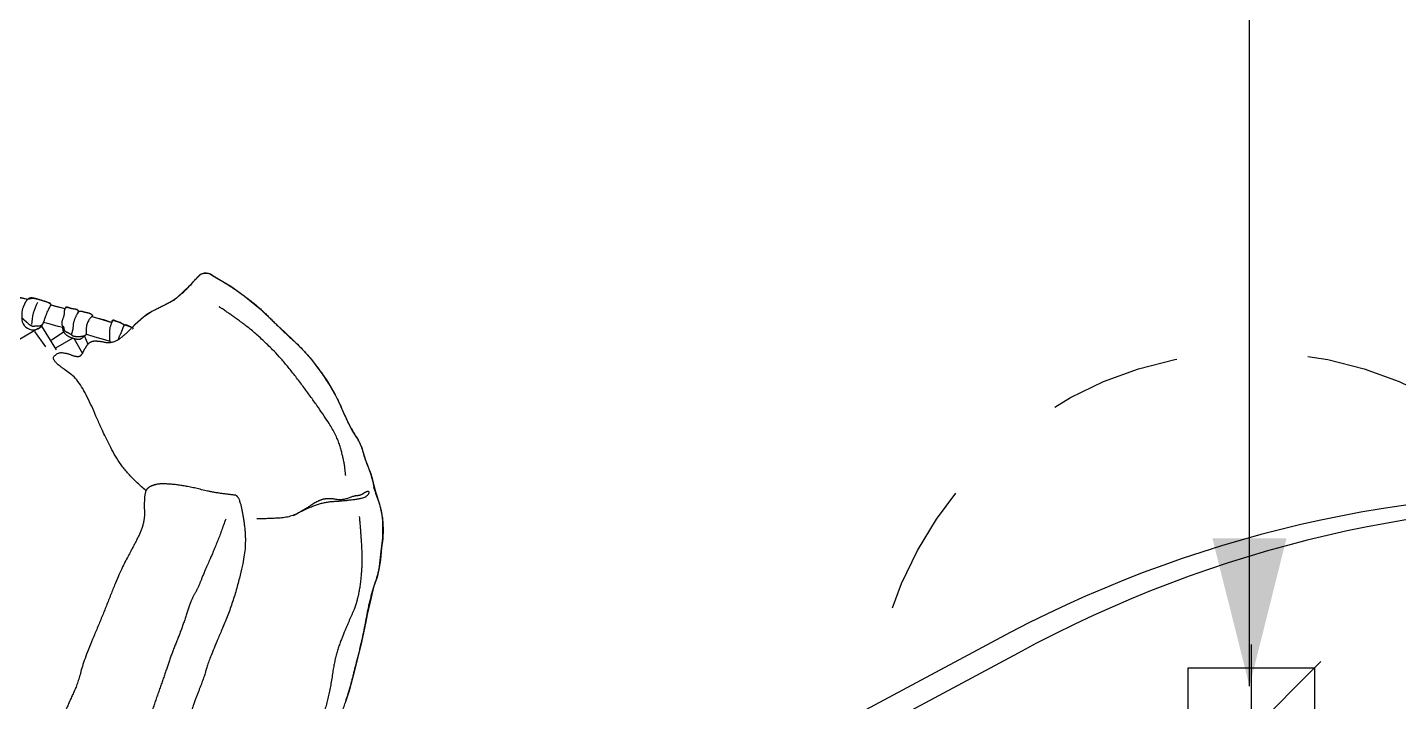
# Model space of a CAD drawing. Extents: x -14.2 to 52.3, y 2.5 to 90.9.
# Drawn here: x 26.593 to 28.76, y 29.372 to 30.438 of the extents above; entities that cross this region are included whole.
import ezdxf

# ---------------------------------------------------------------- set-up
doc = ezdxf.new("R2010")
doc.units = 0
for name, pattern in [('HIDDEN', [0.375, 0.25, -0.125]), ('limpo_PINI-PSG-PE-0102-LAZ-R00$0$HIDDEN', [0.375, 0.25, -0.125]), ('LINE-DASHED_1', [0.41664, 0.20828, -0.20836])]:
    doc.linetypes.add(name, pattern=pattern)
for name, color, linetype in [('COPA GERAL', 118, 'HIDDEN'), ('FOR_CONTROL', 2, 'Continuous'), ('LEGENDA', 2, 'Continuous'), ('limpo_PINI-PSG-PE-0102-LAZ-R00$0$PA_EXTE_3', 3, 'Continuous'), ('limpo_PINI-PSG-PE-0102-LAZ-R00$0$PA_MOBI', 1, 'Continuous'), ('limpo_PINI-PSG-PE-0102-LAZ-R00$0$PA_PROJ_S_AUX', 212, 'limpo_PINI-PSG-PE-0102-LAZ-R00$0$HIDDEN'), ('PLANTIO1', 2, 'Continuous'), ('XR_ARQT', 7, 'Continuous')]:
    doc.layers.add(name, color=color, linetype=linetype)
doc.layers.add('PA_VEGE_AUX2', color=6, linetype='Continuous', plot=False)

# ---------------------------------------------------------------- blocks, each defined once
blk = doc.blocks.new('limpo_PINI-PSG-PE-0102-LAZ-R00$0$Grupo-445-1')
for p, q in [((57.8756, 17.7266), (57.8759, 17.7269)), ((57.8135, 17.6615), (57.8136, 17.6616)), ((57.8516, 17.6535), (57.8656, 17.6524)), ((57.8312, 17.6277), (57.8341, 17.6041)), ((57.8463, 17.6355), (57.8483, 17.6042)), ((57.8481, 17.6373), (57.875, 17.6382)), ((57.8071, 17.5999), (57.851, 17.604)), ((57.8082, 17.5935), (57.8103, 17.5594)), ((57.8097, 17.5861), (57.8391, 17.5912))]:
    blk.add_line(p, q)
at = {"flags": 128}
for points in [[(57.8735, 17.7267), (57.871, 17.7337), (57.8664, 17.7508), (57.8646, 17.7658), (57.8645, 17.787), (57.8645, 17.8063), (57.8596, 17.8245), (57.8556, 17.8378), (57.8511, 17.8496), (57.8471, 17.8619), (57.8479, 17.8675), (57.8515, 17.8736), (57.8571, 17.8775), (57.885, 17.8956), (57.9084, 17.9077), (57.9382, 17.9212), (57.9655, 17.9305), (57.9888, 17.9391), (58.0072, 17.9456), (58.0269, 17.9522), (58.0461, 17.9574), (58.0654, 17.9606), (58.0768, 17.9626), (58.0888, 17.964), (58.1116, 17.9655), (58.1282, 17.9655), (58.1445, 17.9647), (58.1563, 17.9642), (58.1644, 17.9641), (58.1747, 17.9641), (58.1812, 17.9648), (58.1866, 17.9654), (58.1928, 17.9659), (58.2004, 17.9659), (58.2069, 17.9653), (58.2128, 17.9643), (58.2199, 17.9629), (58.227, 17.9621), (58.2354, 17.9611), (58.2508, 17.9596), (58.2663, 17.956), (58.2802, 17.9531), (58.2989, 17.9506), (58.3207, 17.9448), (58.3371, 17.9374), (58.3502, 17.9302), (58.3622, 17.9223), (58.3783, 17.912), (58.3906, 17.9032), (58.4001, 17.895), (58.412, 17.883), (58.4246, 17.8721), (58.4316, 17.8662), (58.4458, 17.8544), (58.4573, 17.8457), (58.475, 17.8313), (58.4848, 17.8237), (58.493, 17.8168), (58.5146, 17.7981), (58.5257, 17.7885), (58.5408, 17.7747), (58.5539, 17.7618)], [(57.7471, 17.5838), (57.7591, 17.5999), (57.7612, 17.6078), (57.7665, 17.6142), (57.7774, 17.6253), (57.7821, 17.6287), (57.7836, 17.6282), (57.799, 17.6455), (57.798, 17.649), (57.801, 17.652), (57.8075, 17.6602), (57.8096, 17.6624), (57.8111, 17.6628), (57.8136, 17.6618), (57.813, 17.6639), (57.814, 17.6665), (57.817, 17.6701), (57.8204, 17.6741), (57.8225, 17.6765), (57.8255, 17.6787), (57.8281, 17.6794), (57.8292, 17.6784), (57.8518, 17.7018), (57.849, 17.7047), (57.8527, 17.7083), (57.8569, 17.7125), (57.8645, 17.7183), (57.869, 17.7233), (57.8735, 17.7266)], [(57.8292, 17.6784), (57.8331, 17.6826), (57.8419, 17.6919), (57.8507, 17.7011), (57.8515, 17.702)], [(57.8776, 17.6858), (57.8717, 17.6797), (57.8631, 17.6707), (57.8544, 17.6615), (57.8502, 17.6569)], [(57.7836, 17.6282), (57.7884, 17.6337), (57.7974, 17.6438), (57.799, 17.6455)], [(57.8243, 17.6289), (57.8194, 17.6234), (57.8106, 17.6135), (57.8035, 17.6055)], [(57.746, 17.5843), (57.752, 17.5915), (57.7592, 17.6)]]:
    blk.add_lwpolyline(points, dxfattribs=at)
for centre, radius, start, end in [((57.8638, 17.8622), 0.0167, 113.7452, 209.7143), ((57.7819, 17.6256), 0.00307, 28.6943, 143.1302), ((57.841, 17.6623), 0.0869, 216.1779, 240.0897), ((57.7901, 17.5937), 0.0181, 239.5053, 50.5616)]:
    blk.add_arc(centre, radius, start, end)
for points, knots in [([(57.8571, 17.8775), (57.885, 17.8956), (57.9317, 17.9197), (57.9804, 17.9352), (58.0341, 17.956), (58.1054, 17.9671), (58.1679, 17.9631), (58.1999, 17.9671), (58.2256, 17.9615), (58.2549, 17.96), (58.2708, 17.9545), (58.2711, 17.9544), (58.2714, 17.9543)], [0, 0, 0, 1, 2, 3, 4, 5, 6, 7, 8, 9, 9, 10, 10, 10]), ([(58.7256, 17.4931), (58.7245, 17.5241), (58.7184, 17.5687), (58.695, 17.6082), (58.6603, 17.6679), (58.6203, 17.7014), (58.5783, 17.737), (58.5394, 17.7766), (58.5119, 17.8003), (58.474, 17.8332), (58.4255, 17.8697), (58.3933, 17.9023), (58.3723, 17.9153), (58.3466, 17.9331), (58.313, 17.9487), (58.2848, 17.9525), (58.272, 17.9542), (58.2717, 17.9543), (58.2714, 17.9543)], [0, 0, 0, 1, 2, 3, 4, 5, 6, 7, 8, 9, 10, 11, 12, 13, 14, 15, 15, 16, 16, 16]), ([(58.2344, 17.9231), (58.2337, 17.9233), (58.2137, 17.9309), (58.1724, 17.9396), (58.1114, 17.9322), (58.0295, 17.9178), (57.9703, 17.8979), (57.93, 17.8782), (57.9079, 17.8655), (57.9071, 17.8651), (57.9064, 17.8647)], [0, 0, 0, 1, 2, 3, 4, 5, 6, 7, 7, 8, 8, 8]), ([(58.2538, 17.8208), (58.2529, 17.8407), (58.2559, 17.8725), (58.2694, 17.9041), (58.2793, 17.9329), (58.2774, 17.9424), (58.2734, 17.9451), (58.2717, 17.9394), (58.2734, 17.93), (58.269, 17.9201), (58.2674, 17.9006), (58.2535, 17.8818), (58.2504, 17.8663), (58.2523, 17.8506), (58.2548, 17.8157), (58.2388, 17.7797), (58.2331, 17.7684), (58.2327, 17.7676), (58.2323, 17.7668)], [0, 0, 0, 1, 2, 3, 4, 5, 6, 7, 8, 9, 10, 11, 12, 13, 14, 15, 15, 16, 16, 16]), ([(58.3019, 17.913), (58.3276, 17.903), (58.3742, 17.8824), (58.42, 17.8513), (58.4458, 17.8198), (58.4799, 17.7809), (58.5307, 17.7454), (58.5693, 17.7091), (58.6096, 17.672), (58.6619, 17.6085), (58.6987, 17.5517), (58.7045, 17.5362), (58.7036, 17.515), (58.6993, 17.5013), (58.6992, 17.5008), (58.699, 17.5003)], [0, 0, 0, 1, 2, 3, 4, 5, 6, 7, 8, 9, 10, 11, 12, 12, 13, 13, 13]), ([(58.1139, 17.6307), (58.0731, 17.6122), (58.0005, 17.611), (57.951, 17.6145), (57.9073, 17.6135), (57.8791, 17.5984), (57.8672, 17.5937), (57.8587, 17.5933), (57.8562, 17.6069), (57.8656, 17.6188), (57.8731, 17.6252), (57.8781, 17.6338), (57.8694, 17.6454), (57.863, 17.6576), (57.8675, 17.6688), (57.882, 17.6872), (57.8791, 17.7106), (57.871, 17.7337), (57.8645, 17.7579), (57.8646, 17.7737), (57.8643, 17.8187), (57.8494, 17.8535), (57.8494, 17.8537), (57.8493, 17.8539)], [0, 0, 0, 1, 2, 3, 4, 5, 6, 7, 8, 9, 10, 11, 12, 13, 14, 15, 16, 17, 18, 19, 20, 20, 21, 21, 21]), ([(58.184, 17.754), (58.1685, 17.7289), (58.1338, 17.6885), (58.1155, 17.6591), (58.1109, 17.6454), (58.1112, 17.6311), (58.1266, 17.6204), (58.1596, 17.6053), (58.1867, 17.5686), (58.2093, 17.5359), (58.2594, 17.4801), (58.3078, 17.4229), (58.3388, 17.3957), (58.3554, 17.3742), (58.3736, 17.3532), (58.3919, 17.3431), (58.3922, 17.3429), (58.3926, 17.3427)], [0, 0, 0, 1, 2, 3, 4, 5, 6, 7, 8, 9, 10, 11, 12, 13, 14, 14, 15, 15, 15]), ([(58.184, 17.754), (58.184, 17.754), (58.1861, 17.755), (58.1925, 17.7562), (58.2203, 17.7494), (58.2573, 17.7352), (58.289, 17.7134), (58.3401, 17.6673), (58.3823, 17.6168), (58.4041, 17.5922), (58.4184, 17.5799), (58.439, 17.5564), (58.4677, 17.5267), (58.4828, 17.4992), (58.5021, 17.4784), (58.5252, 17.4373), (58.5402, 17.399), (58.5378, 17.3896), (58.537, 17.3858), (58.5314, 17.3833), (58.5274, 17.3767), (58.5101, 17.3694), (58.4899, 17.3634), (58.4853, 17.3593), (58.485, 17.359), (58.4848, 17.3588)], [0, 0, 0, 1, 2, 3, 4, 5, 6, 7, 8, 9, 10, 11, 12, 13, 14, 15, 16, 17, 18, 19, 20, 21, 22, 22, 23, 23, 23]), ([(57.8648, 17.7173), (57.8595, 17.7154), (57.8543, 17.7096), (57.851, 17.707), (57.849, 17.7047), (57.8519, 17.7016), (57.8594, 17.6938), (57.8698, 17.6887), (57.876, 17.6853), (57.8789, 17.6861), (57.8789, 17.6861), (57.8789, 17.6861)], [0, 0, 0, 1, 2, 3, 4, 5, 6, 7, 8, 8, 9, 9, 9]), ([(57.8755, 17.7281), (57.8718, 17.7254), (57.8663, 17.7212), (57.8645, 17.7183), (57.865, 17.7164), (57.8672, 17.7136), (57.8722, 17.7086), (57.8777, 17.7011), (57.8812, 17.698), (57.8812, 17.698), (57.8812, 17.698)], [0, 0, 0, 1, 2, 3, 4, 5, 6, 7, 7, 8, 8, 8]), ([(58.2105, 17.7227), (58.237, 17.6952), (58.271, 17.6534), (58.2877, 17.6354), (58.3003, 17.6158), (58.3322, 17.5849), (58.3618, 17.551), (58.3915, 17.5211), (58.4303, 17.4803), (58.4656, 17.4502), (58.4865, 17.4283), (58.5046, 17.4135), (58.5156, 17.3986), (58.523, 17.3932), (58.5231, 17.3931), (58.5233, 17.393)], [0, 0, 0, 1, 2, 3, 4, 5, 6, 7, 8, 9, 10, 11, 12, 12, 13, 13, 13]), ([(57.8296, 17.677), (57.8294, 17.6782), (57.8281, 17.6799), (57.8229, 17.6775), (57.8179, 17.6708), (57.8142, 17.6674), (57.8124, 17.6631), (57.8175, 17.656), (57.8245, 17.6479), (57.8335, 17.6429), (57.8384, 17.638), (57.8423, 17.6359), (57.8464, 17.6406), (57.8502, 17.6483), (57.852, 17.6556), (57.8484, 17.6582), (57.8429, 17.6608), (57.8326, 17.6683), (57.8297, 17.6768), (57.8296, 17.6769), (57.8296, 17.677)], [0, 0, 0, 1, 2, 3, 4, 5, 6, 7, 8, 9, 10, 11, 12, 13, 14, 15, 16, 17, 17, 18, 18, 18]), ([(57.8159, 17.6583), (57.8145, 17.6617), (57.8103, 17.6633), (57.8075, 17.6602), (57.8032, 17.6539), (57.7988, 17.6502), (57.7974, 17.6479), (57.8003, 17.6435), (57.8081, 17.6395), (57.814, 17.6325), (57.8198, 17.6291), (57.8242, 17.6309), (57.8285, 17.6288), (57.8319, 17.6301), (57.8367, 17.6341), (57.8407, 17.6366), (57.8408, 17.6366), (57.8408, 17.6366)], [0, 0, 0, 1, 2, 3, 4, 5, 6, 7, 8, 9, 10, 11, 12, 13, 14, 14, 15, 15, 15]), ([(57.8516, 17.6535), (57.8524, 17.651), (57.8536, 17.6443), (57.8501, 17.6393), (57.8443, 17.6329), (57.8371, 17.6281), (57.8285, 17.6267), (57.8225, 17.6298), (57.8225, 17.6298), (57.8225, 17.6298)], [0, 0, 0, 1, 2, 3, 4, 5, 6, 6, 7, 7, 7]), ([(57.7794, 17.6275), (57.7715, 17.6193), (57.7615, 17.609), (57.7581, 17.6016), (57.7614, 17.5946), (57.7693, 17.5846), (57.7804, 17.578), (57.7848, 17.5793), (57.7906, 17.582), (57.8003, 17.5853), (57.8032, 17.5941), (57.8065, 17.6001), (57.8036, 17.6056), (57.7922, 17.6168), (57.7846, 17.6271), (57.7846, 17.6271), (57.7845, 17.6272)], [0, 0, 0, 1, 2, 3, 4, 5, 6, 7, 8, 9, 10, 11, 12, 13, 13, 14, 14, 14])]:
    blk.add_open_spline(points, degree=2, knots=knots)
blk = doc.blocks.new('limpo_PINI-PSG-PE-0102-LAZ-R00')
at = {"layer": 'limpo_PINI-PSG-PE-0102-LAZ-R00$0$PA_EXTE_3'}
blk.add_lwpolyline([(30.1384, 29.3718, 0.276136), (28.1587, 29.4486), (25.3433, 27.9402), (32.6331, 26.6025), (32.6331, 27.2322, 0.256132), (32.1709, 28.0753)], format="xyb", close=True, dxfattribs=at)
at = {"layer": 'limpo_PINI-PSG-PE-0102-LAZ-R00$0$PA_PROJ_S_AUX'}
blk.add_lwpolyline([(13.4339, 14.5672, 0.05, 0.05, 0), (21.6408, 14.562, 0.05, 0.05, -0.549162), (23.414, 11.7696, 0.05, 0.05, 0), (21.8955, 8.5327, 0.05, 0.05, 0.549369), (22.9095, 6.937, 0.05, 0.05, 0), (40.1376, 6.937, 0.05, 0.05, 0.372795), (41.6816, 8.274, 0.05, 0.05, 0), (43.4609, 19.7869, 0.05, 0.05, 0), (45.7356, 25.1364, 0.05, 0.05, 0.034181), (46.3603, 27.2114, 0.05, 0.05, 0.368315), (45.1626, 29.4847, 0.05, 0.05, 0.076494), (21.8264, 33.4515, 0.05, 0.05, 0.105248), (19.4187, 32.939, 0.05, 0.05, 0), (10.8328, 28.7025, 0.05, 0.05, 0.246748), (10.329, 27.7438, 0.05, 0.05, 0), (10.329, 27.565, 0, 0, 0)], format="xyseb", dxfattribs=at)
at = {"layer": 'limpo_PINI-PSG-PE-0102-LAZ-R00$0$PA_MOBI', "rotation": 296.7479793617961}
blk.add_blockref('limpo_PINI-PSG-PE-0102-LAZ-R00$0$Grupo-445-1', (-15.077, 73.6491), dxfattribs=at)
blk = doc.blocks.new('*U62')
blk.add_line((0, 0.137), (0, -0.137))
at = {"linetype": 'LINE-DASHED_1'}
blk.add_circle((0, 0), 0.6, dxfattribs=at)
blk = doc.blocks.new('PL68')
at = {"layer": 'PLANTIO1'}
blk.add_line((-0.11, -0.11), (0.11, 0.11), dxfattribs=at)
blk.add_lwpolyline([(-0.1, -0.1), (-0.1, 0.1), (0.1, 0.1), (0.1, -0.1)], close=True, dxfattribs=at)
blk.add_lwpolyline([(-0.1068, -0.0181, 0.1, 0.1, 1), (-0.1068, -0.0181, 0, 0, 0)], format="xyseb", dxfattribs=at)
blk = doc.blocks.new('SETA')
blk.add_solid([(0, 0), (0.2338, -0.0585), (0.2338, 0.0585)])

msp = doc.modelspace()

# ---------------------------------------------------------------- linework, layer by layer
at = {"layer": 'FOR_CONTROL'}
msp.add_lwpolyline([(30.1592, 29.3586), (30.1384, 29.3718, 0.276136), (28.1587, 29.4486), (25.3433, 27.9402), (27.8921, 27.4725)], format="xyb", close=True, dxfattribs=at)
msp.add_lwpolyline([(30.1592, 29.3586), (30.1384, 29.3718, 0.276136), (28.1587, 29.4486), (25.3433, 27.9402), (27.8921, 27.4725)], format="xyb", close=True, dxfattribs=at)
at = {"layer": 'LEGENDA'}
msp.add_line((28.5245, 29.3964), (28.5245, 30.8518), dxfattribs=at)
at = {"layer": 'PA_VEGE_AUX2'}
msp.add_lwpolyline([(30.1384, 29.3718, 0.276136), (28.1587, 29.4486), (25.3433, 27.9402), (32.6331, 26.6025), (32.6331, 27.2322, 0.256132), (32.1709, 28.0753)], format="xyb", close=True, dxfattribs=at)

# ---------------------------------------------------------------- block references
at = {"layer": 'COPA GERAL'}
msp.add_blockref('*U62', (28.5274, 29.3253), dxfattribs=at)
at = {"layer": 'LEGENDA', "rotation": 90}
msp.add_blockref('SETA', (28.5245, 29.3964), dxfattribs=at)
at = {"layer": 'PLANTIO1'}
msp.add_blockref('PL68', (28.5274, 29.3253), dxfattribs=at)

# ---------------------------------------------------------------- next in the draw order: block references
at = {"layer": 'XR_ARQT'}
msp.add_blockref('limpo_PINI-PSG-PE-0102-LAZ-R00', (-0.0418, 0.017), dxfattribs=at)

doc.saveas('drawing.dxf')
